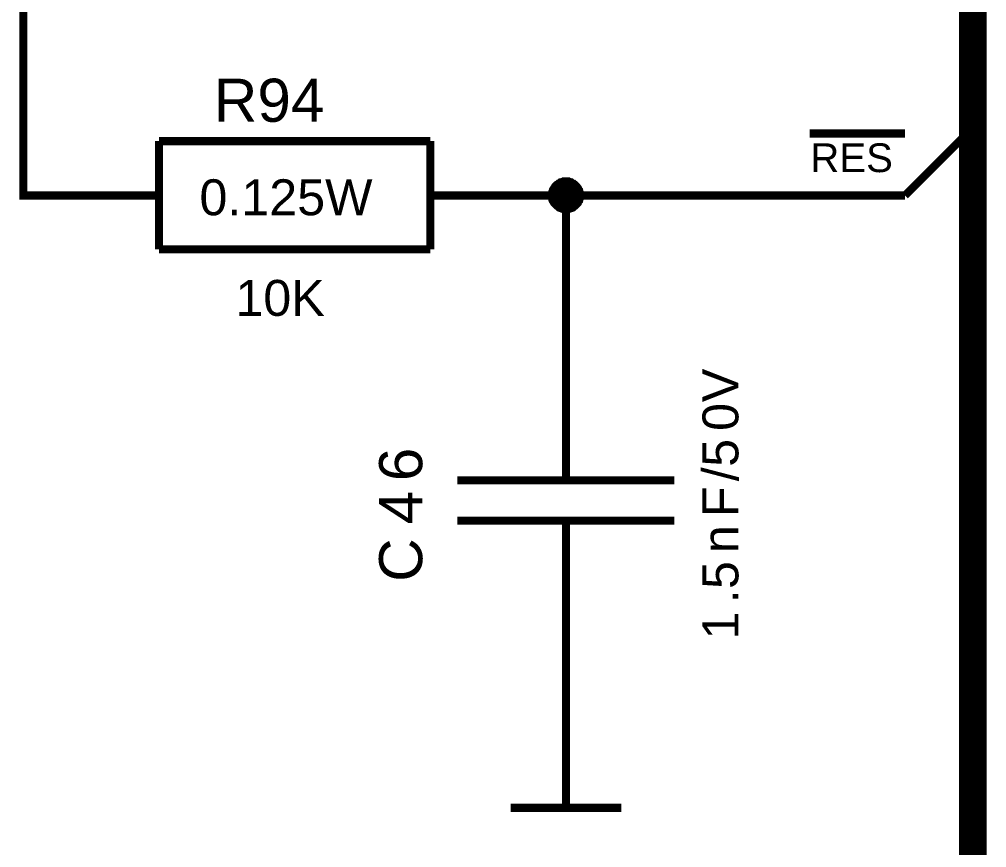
# Model space of a CAD drawing. Header units: millimetres. Extents: x -2024 to 917, y -725 to 13.
# Drawn here: x 564.38 to 600.03, y -402.84 to -372.31 of the extents above; entities that cross this region are included whole.
import ezdxf

# ---------------------------------------------------------------- set-up
doc = ezdxf.new("R2010")
doc.units = ezdxf.units.MM
doc.layers.add('Sheet', color=255, linetype='Continuous')
doc.styles.get("Standard").update_dxf_attribs({"font": 'arial.ttf'})

msp = doc.modelspace()

# ---------------------------------------------------------------- linework, layer by layer
at = {"layer": 'Sheet'}
for points, const_width in [([(599.52, -248.796), (599.52, -443.793)], 1.016), ([(564.531, -346.294), (564.531, -378.799), (567.03, -378.799)], 0.3), ([(594.72, -376.514), (593.512, -376.514)], 0.3), ([(595.929, -376.514), (594.72, -376.514)], 0.3), ([(597.021, -376.514), (595.929, -376.514)], 0.3), ([(597.021, -378.799), (599.52, -376.299)], 0.3), ([(569.53, -376.796), (569.53, -380.786)], 0.3), ([(569.53, -376.796), (579.526, -376.796)], 0.3), ([(579.526, -376.796), (579.526, -380.786)], 0.3), ([(584.012, -378.799), (584.012, -378.766), (584.012, -378.75), (584.012, -378.717), (584.028, -378.7), (584.028, -378.667), (584.028, -378.65), (584.045, -378.617), (584.045, -378.601), (584.061, -378.584), (584.078, -378.551), (584.095, -378.534), (584.095, -378.518), (584.111, -378.501), (584.128, -378.468), (584.144, -378.452), (584.161, -378.435), (584.177, -378.418), (584.194, -378.402), (584.227, -378.385), (584.243, -378.369), (584.26, -378.369), (584.277, -378.352), (584.31, -378.336), (584.326, -378.319), (584.343, -378.319), (584.376, -378.303), (584.392, -378.303), (584.426, -378.303), (584.442, -378.286), (584.475, -378.286), (584.492, -378.286), (584.525, -378.286)], 0.3), ([(584.012, -378.799), (584.012, -378.766), (584.012, -378.75), (584.012, -378.717), (584.028, -378.7), (584.028, -378.667), (584.028, -378.65), (584.045, -378.617), (584.045, -378.601), (584.061, -378.584), (584.078, -378.551), (584.095, -378.534), (584.095, -378.518), (584.111, -378.501), (584.128, -378.468), (584.144, -378.452), (584.161, -378.435), (584.177, -378.418), (584.194, -378.402), (584.227, -378.385), (584.243, -378.369), (584.26, -378.369), (584.277, -378.352), (584.31, -378.336), (584.326, -378.319), (584.343, -378.319), (584.376, -378.303), (584.392, -378.303), (584.426, -378.303), (584.442, -378.286), (584.475, -378.286), (584.492, -378.286), (584.525, -378.286)], 0.3), ([(584.012, -378.799), (584.012, -378.766), (584.012, -378.75), (584.012, -378.717), (584.028, -378.7), (584.028, -378.667), (584.028, -378.65), (584.045, -378.617), (584.045, -378.601), (584.061, -378.584), (584.078, -378.551), (584.095, -378.534), (584.095, -378.518), (584.111, -378.501), (584.128, -378.468), (584.144, -378.452), (584.161, -378.435), (584.177, -378.418), (584.194, -378.402), (584.227, -378.385), (584.243, -378.369), (584.26, -378.369), (584.277, -378.352), (584.31, -378.336), (584.326, -378.319), (584.343, -378.319), (584.376, -378.303), (584.392, -378.303), (584.426, -378.303), (584.442, -378.286), (584.475, -378.286), (584.492, -378.286), (584.525, -378.286)], 0.3), ([(584.012, -378.799), (584.012, -378.766), (584.012, -378.75), (584.012, -378.717), (584.028, -378.7), (584.028, -378.667), (584.028, -378.65), (584.045, -378.617), (584.045, -378.601), (584.061, -378.584), (584.078, -378.551), (584.095, -378.534), (584.095, -378.518), (584.111, -378.501), (584.128, -378.468), (584.144, -378.452), (584.161, -378.435), (584.177, -378.418), (584.194, -378.402), (584.227, -378.385), (584.243, -378.369), (584.26, -378.369), (584.277, -378.352), (584.31, -378.336), (584.326, -378.319), (584.343, -378.319), (584.376, -378.303), (584.392, -378.303), (584.426, -378.303), (584.442, -378.286), (584.475, -378.286), (584.492, -378.286), (584.525, -378.286)], 0.3), ([(584.525, -378.286), (584.525, -378.286)], 0.3), ([(584.525, -378.286), (584.558, -378.286), (584.575, -378.286), (584.608, -378.286), (584.624, -378.303), (584.657, -378.303), (584.674, -378.303), (584.707, -378.319), (584.723, -378.319), (584.74, -378.336), (584.773, -378.352), (584.79, -378.369), (584.806, -378.369), (584.823, -378.385), (584.856, -378.402), (584.872, -378.418), (584.889, -378.435), (584.906, -378.452), (584.922, -378.468), (584.939, -378.501), (584.955, -378.518), (584.955, -378.534), (584.972, -378.551), (584.988, -378.584), (585.005, -378.601), (585.005, -378.617), (585.021, -378.65), (585.021, -378.667), (585.021, -378.7), (585.038, -378.717), (585.038, -378.75), (585.038, -378.766), (585.038, -378.799)], 0.3), ([(584.525, -378.286), (584.525, -378.286)], 0.3), ([(584.525, -378.286), (584.558, -378.286), (584.575, -378.286), (584.608, -378.286), (584.624, -378.303), (584.657, -378.303), (584.674, -378.303), (584.707, -378.319), (584.723, -378.319), (584.74, -378.336), (584.773, -378.352), (584.79, -378.369), (584.806, -378.369), (584.823, -378.385), (584.856, -378.402), (584.872, -378.418), (584.889, -378.435), (584.906, -378.452), (584.922, -378.468), (584.939, -378.501), (584.955, -378.518), (584.955, -378.534), (584.972, -378.551), (584.988, -378.584), (585.005, -378.601), (585.005, -378.617), (585.021, -378.65), (585.021, -378.667), (585.021, -378.7), (585.038, -378.717), (585.038, -378.75), (585.038, -378.766), (585.038, -378.799)], 0.3), ([(584.525, -378.286), (584.525, -378.286)], 0.3), ([(584.525, -378.286), (584.558, -378.286), (584.575, -378.286), (584.608, -378.286), (584.624, -378.303), (584.657, -378.303), (584.674, -378.303), (584.707, -378.319), (584.723, -378.319), (584.74, -378.336), (584.773, -378.352), (584.79, -378.369), (584.806, -378.369), (584.823, -378.385), (584.856, -378.402), (584.872, -378.418), (584.889, -378.435), (584.906, -378.452), (584.922, -378.468), (584.939, -378.501), (584.955, -378.518), (584.955, -378.534), (584.972, -378.551), (584.988, -378.584), (585.005, -378.601), (585.005, -378.617), (585.021, -378.65), (585.021, -378.667), (585.021, -378.7), (585.038, -378.717), (585.038, -378.75), (585.038, -378.766), (585.038, -378.799)], 0.3), ([(584.525, -378.286), (584.525, -378.286)], 0.3), ([(584.525, -378.286), (584.558, -378.286), (584.575, -378.286), (584.608, -378.286), (584.624, -378.303), (584.657, -378.303), (584.674, -378.303), (584.707, -378.319), (584.723, -378.319), (584.74, -378.336), (584.773, -378.352), (584.79, -378.369), (584.806, -378.369), (584.823, -378.385), (584.856, -378.402), (584.872, -378.418), (584.889, -378.435), (584.906, -378.452), (584.922, -378.468), (584.939, -378.501), (584.955, -378.518), (584.955, -378.534), (584.972, -378.551), (584.988, -378.584), (585.005, -378.601), (585.005, -378.617), (585.021, -378.65), (585.021, -378.667), (585.021, -378.7), (585.038, -378.717), (585.038, -378.75), (585.038, -378.766), (585.038, -378.799)], 0.3), ([(584.012, -378.799), (584.012, -378.766), (584.012, -378.75), (584.012, -378.717), (584.028, -378.7), (584.028, -378.667), (584.028, -378.65), (584.045, -378.617), (584.045, -378.601), (584.061, -378.584), (584.078, -378.551), (584.095, -378.534), (584.095, -378.518), (584.111, -378.501), (584.128, -378.468), (584.144, -378.452), (584.161, -378.435), (584.177, -378.418), (584.194, -378.402), (584.227, -378.385), (584.243, -378.369), (584.26, -378.369), (584.277, -378.352), (584.31, -378.336), (584.326, -378.319), (584.343, -378.319), (584.376, -378.303), (584.392, -378.303), (584.426, -378.303), (584.442, -378.286), (584.475, -378.286), (584.492, -378.286), (584.525, -378.286)], 0.0991), ([(584.012, -378.799), (584.012, -378.766), (584.012, -378.75), (584.012, -378.717), (584.028, -378.7), (584.028, -378.667), (584.028, -378.65), (584.045, -378.617), (584.045, -378.601), (584.061, -378.584), (584.078, -378.551), (584.095, -378.534), (584.095, -378.518), (584.111, -378.501), (584.128, -378.468), (584.144, -378.452), (584.161, -378.435), (584.177, -378.418), (584.194, -378.402), (584.227, -378.385), (584.243, -378.369), (584.26, -378.369), (584.277, -378.352), (584.31, -378.336), (584.326, -378.319), (584.343, -378.319), (584.376, -378.303), (584.392, -378.303), (584.426, -378.303), (584.442, -378.286), (584.475, -378.286), (584.492, -378.286), (584.525, -378.286)], 0.0991), ([(584.012, -378.799), (584.012, -378.766), (584.012, -378.75), (584.012, -378.717), (584.028, -378.7), (584.028, -378.667), (584.028, -378.65), (584.045, -378.617), (584.045, -378.601), (584.061, -378.584), (584.078, -378.551), (584.095, -378.534), (584.095, -378.518), (584.111, -378.501), (584.128, -378.468), (584.144, -378.452), (584.161, -378.435), (584.177, -378.418), (584.194, -378.402), (584.227, -378.385), (584.243, -378.369), (584.26, -378.369), (584.277, -378.352), (584.31, -378.336), (584.326, -378.319), (584.343, -378.319), (584.376, -378.303), (584.392, -378.303), (584.426, -378.303), (584.442, -378.286), (584.475, -378.286), (584.492, -378.286), (584.525, -378.286)], 0.0991), ([(584.012, -378.799), (584.012, -378.766), (584.012, -378.75), (584.012, -378.717), (584.028, -378.7), (584.028, -378.667), (584.028, -378.65), (584.045, -378.617), (584.045, -378.601), (584.061, -378.584), (584.078, -378.551), (584.095, -378.534), (584.095, -378.518), (584.111, -378.501), (584.128, -378.468), (584.144, -378.452), (584.161, -378.435), (584.177, -378.418), (584.194, -378.402), (584.227, -378.385), (584.243, -378.369), (584.26, -378.369), (584.277, -378.352), (584.31, -378.336), (584.326, -378.319), (584.343, -378.319), (584.376, -378.303), (584.392, -378.303), (584.426, -378.303), (584.442, -378.286), (584.475, -378.286), (584.492, -378.286), (584.525, -378.286)], 0.0991), ([(584.525, -378.286), (584.525, -378.286)], 0.0991), ([(584.525, -378.286), (584.558, -378.286), (584.575, -378.286), (584.608, -378.286), (584.624, -378.303), (584.657, -378.303), (584.674, -378.303), (584.707, -378.319), (584.723, -378.319), (584.74, -378.336), (584.773, -378.352), (584.79, -378.369), (584.806, -378.369), (584.823, -378.385), (584.856, -378.402), (584.872, -378.418), (584.889, -378.435), (584.906, -378.452), (584.922, -378.468), (584.939, -378.501), (584.955, -378.518), (584.955, -378.534), (584.972, -378.551), (584.988, -378.584), (585.005, -378.601), (585.005, -378.617), (585.021, -378.65), (585.021, -378.667), (585.021, -378.7), (585.038, -378.717), (585.038, -378.75), (585.038, -378.766), (585.038, -378.799)], 0.0991), ([(584.525, -378.286), (584.525, -378.286)], 0.0991), ([(584.525, -378.286), (584.558, -378.286), (584.575, -378.286), (584.608, -378.286), (584.624, -378.303), (584.657, -378.303), (584.674, -378.303), (584.707, -378.319), (584.723, -378.319), (584.74, -378.336), (584.773, -378.352), (584.79, -378.369), (584.806, -378.369), (584.823, -378.385), (584.856, -378.402), (584.872, -378.418), (584.889, -378.435), (584.906, -378.452), (584.922, -378.468), (584.939, -378.501), (584.955, -378.518), (584.955, -378.534), (584.972, -378.551), (584.988, -378.584), (585.005, -378.601), (585.005, -378.617), (585.021, -378.65), (585.021, -378.667), (585.021, -378.7), (585.038, -378.717), (585.038, -378.75), (585.038, -378.766), (585.038, -378.799)], 0.0991), ([(584.525, -378.286), (584.525, -378.286)], 0.0991), ([(584.525, -378.286), (584.558, -378.286), (584.575, -378.286), (584.608, -378.286), (584.624, -378.303), (584.657, -378.303), (584.674, -378.303), (584.707, -378.319), (584.723, -378.319), (584.74, -378.336), (584.773, -378.352), (584.79, -378.369), (584.806, -378.369), (584.823, -378.385), (584.856, -378.402), (584.872, -378.418), (584.889, -378.435), (584.906, -378.452), (584.922, -378.468), (584.939, -378.501), (584.955, -378.518), (584.955, -378.534), (584.972, -378.551), (584.988, -378.584), (585.005, -378.601), (585.005, -378.617), (585.021, -378.65), (585.021, -378.667), (585.021, -378.7), (585.038, -378.717), (585.038, -378.75), (585.038, -378.766), (585.038, -378.799)], 0.0991), ([(584.525, -378.286), (584.525, -378.286)], 0.0991), ([(584.525, -378.286), (584.558, -378.286), (584.575, -378.286), (584.608, -378.286), (584.624, -378.303), (584.657, -378.303), (584.674, -378.303), (584.707, -378.319), (584.723, -378.319), (584.74, -378.336), (584.773, -378.352), (584.79, -378.369), (584.806, -378.369), (584.823, -378.385), (584.856, -378.402), (584.872, -378.418), (584.889, -378.435), (584.906, -378.452), (584.922, -378.468), (584.939, -378.501), (584.955, -378.518), (584.955, -378.534), (584.972, -378.551), (584.988, -378.584), (585.005, -378.601), (585.005, -378.617), (585.021, -378.65), (585.021, -378.667), (585.021, -378.7), (585.038, -378.717), (585.038, -378.75), (585.038, -378.766), (585.038, -378.799)], 0.0991), ([(569.53, -378.799), (567.03, -378.799)], 0.3), ([(579.526, -378.799), (582.026, -378.799)], 0.3), ([(582.026, -378.799), (584.525, -378.799), (597.021, -378.799)], 0.3), ([(584.525, -379.296), (584.492, -379.296), (584.475, -379.296), (584.442, -379.296), (584.426, -379.28), (584.392, -379.28), (584.376, -379.28), (584.343, -379.263), (584.326, -379.263), (584.31, -379.246), (584.277, -379.23), (584.26, -379.23), (584.243, -379.213), (584.227, -379.197), (584.194, -379.18), (584.177, -379.164), (584.161, -379.147), (584.144, -379.13), (584.128, -379.114), (584.111, -379.097), (584.095, -379.081), (584.095, -379.064), (584.078, -379.031), (584.061, -379.015), (584.045, -378.998), (584.045, -378.965), (584.028, -378.948), (584.028, -378.932), (584.028, -378.899), (584.012, -378.882), (584.012, -378.849), (584.012, -378.832), (584.012, -378.799)], 0.3), ([(584.012, -378.799), (584.012, -378.799)], 0.3), ([(584.525, -379.296), (584.492, -379.296), (584.475, -379.296), (584.442, -379.296), (584.426, -379.28), (584.392, -379.28), (584.376, -379.28), (584.343, -379.263), (584.326, -379.263), (584.31, -379.246), (584.277, -379.23), (584.26, -379.23), (584.243, -379.213), (584.227, -379.197), (584.194, -379.18), (584.177, -379.164), (584.161, -379.147), (584.144, -379.13), (584.128, -379.114), (584.111, -379.097), (584.095, -379.081), (584.095, -379.064), (584.078, -379.031), (584.061, -379.015), (584.045, -378.998), (584.045, -378.965), (584.028, -378.948), (584.028, -378.932), (584.028, -378.899), (584.012, -378.882), (584.012, -378.849), (584.012, -378.832), (584.012, -378.799)], 0.3), ([(584.012, -378.799), (584.012, -378.799)], 0.3), ([(584.525, -379.296), (584.492, -379.296), (584.475, -379.296), (584.442, -379.296), (584.426, -379.28), (584.392, -379.28), (584.376, -379.28), (584.343, -379.263), (584.326, -379.263), (584.31, -379.246), (584.277, -379.23), (584.26, -379.23), (584.243, -379.213), (584.227, -379.197), (584.194, -379.18), (584.177, -379.164), (584.161, -379.147), (584.144, -379.13), (584.128, -379.114), (584.111, -379.097), (584.095, -379.081), (584.095, -379.064), (584.078, -379.031), (584.061, -379.015), (584.045, -378.998), (584.045, -378.965), (584.028, -378.948), (584.028, -378.932), (584.028, -378.899), (584.012, -378.882), (584.012, -378.849), (584.012, -378.832), (584.012, -378.799)], 0.3), ([(584.012, -378.799), (584.012, -378.799)], 0.3), ([(584.525, -379.296), (584.492, -379.296), (584.475, -379.296), (584.442, -379.296), (584.426, -379.28), (584.392, -379.28), (584.376, -379.28), (584.343, -379.263), (584.326, -379.263), (584.31, -379.246), (584.277, -379.23), (584.26, -379.23), (584.243, -379.213), (584.227, -379.197), (584.194, -379.18), (584.177, -379.164), (584.161, -379.147), (584.144, -379.13), (584.128, -379.114), (584.111, -379.097), (584.095, -379.081), (584.095, -379.064), (584.078, -379.031), (584.061, -379.015), (584.045, -378.998), (584.045, -378.965), (584.028, -378.948), (584.028, -378.932), (584.028, -378.899), (584.012, -378.882), (584.012, -378.849), (584.012, -378.832), (584.012, -378.799)], 0.3), ([(584.012, -378.799), (584.012, -378.799)], 0.3), ([(584.525, -379.296), (584.492, -379.296), (584.475, -379.296), (584.442, -379.296), (584.426, -379.28), (584.392, -379.28), (584.376, -379.28), (584.343, -379.263), (584.326, -379.263), (584.31, -379.246), (584.277, -379.23), (584.26, -379.23), (584.243, -379.213), (584.227, -379.197), (584.194, -379.18), (584.177, -379.164), (584.161, -379.147), (584.144, -379.13), (584.128, -379.114), (584.111, -379.097), (584.095, -379.081), (584.095, -379.064), (584.078, -379.031), (584.061, -379.015), (584.045, -378.998), (584.045, -378.965), (584.028, -378.948), (584.028, -378.932), (584.028, -378.899), (584.012, -378.882), (584.012, -378.849), (584.012, -378.832), (584.012, -378.799)], 0.0991), ([(584.012, -378.799), (584.012, -378.799)], 0.0991), ([(584.525, -379.296), (584.492, -379.296), (584.475, -379.296), (584.442, -379.296), (584.426, -379.28), (584.392, -379.28), (584.376, -379.28), (584.343, -379.263), (584.326, -379.263), (584.31, -379.246), (584.277, -379.23), (584.26, -379.23), (584.243, -379.213), (584.227, -379.197), (584.194, -379.18), (584.177, -379.164), (584.161, -379.147), (584.144, -379.13), (584.128, -379.114), (584.111, -379.097), (584.095, -379.081), (584.095, -379.064), (584.078, -379.031), (584.061, -379.015), (584.045, -378.998), (584.045, -378.965), (584.028, -378.948), (584.028, -378.932), (584.028, -378.899), (584.012, -378.882), (584.012, -378.849), (584.012, -378.832), (584.012, -378.799)], 0.0991), ([(584.012, -378.799), (584.012, -378.799)], 0.0991), ([(584.525, -379.296), (584.492, -379.296), (584.475, -379.296), (584.442, -379.296), (584.426, -379.28), (584.392, -379.28), (584.376, -379.28), (584.343, -379.263), (584.326, -379.263), (584.31, -379.246), (584.277, -379.23), (584.26, -379.23), (584.243, -379.213), (584.227, -379.197), (584.194, -379.18), (584.177, -379.164), (584.161, -379.147), (584.144, -379.13), (584.128, -379.114), (584.111, -379.097), (584.095, -379.081), (584.095, -379.064), (584.078, -379.031), (584.061, -379.015), (584.045, -378.998), (584.045, -378.965), (584.028, -378.948), (584.028, -378.932), (584.028, -378.899), (584.012, -378.882), (584.012, -378.849), (584.012, -378.832), (584.012, -378.799)], 0.0991), ([(584.012, -378.799), (584.012, -378.799)], 0.0991), ([(584.525, -379.296), (584.492, -379.296), (584.475, -379.296), (584.442, -379.296), (584.426, -379.28), (584.392, -379.28), (584.376, -379.28), (584.343, -379.263), (584.326, -379.263), (584.31, -379.246), (584.277, -379.23), (584.26, -379.23), (584.243, -379.213), (584.227, -379.197), (584.194, -379.18), (584.177, -379.164), (584.161, -379.147), (584.144, -379.13), (584.128, -379.114), (584.111, -379.097), (584.095, -379.081), (584.095, -379.064), (584.078, -379.031), (584.061, -379.015), (584.045, -378.998), (584.045, -378.965), (584.028, -378.948), (584.028, -378.932), (584.028, -378.899), (584.012, -378.882), (584.012, -378.849), (584.012, -378.832), (584.012, -378.799)], 0.0991), ([(584.012, -378.799), (584.012, -378.799)], 0.0991), ([(585.038, -378.799), (585.038, -378.832), (585.038, -378.849), (585.038, -378.882), (585.021, -378.899), (585.021, -378.932), (585.021, -378.948), (585.005, -378.965), (585.005, -378.998), (584.988, -379.015), (584.972, -379.031), (584.955, -379.064), (584.955, -379.081), (584.939, -379.097), (584.922, -379.114), (584.906, -379.13), (584.889, -379.147), (584.872, -379.164), (584.856, -379.18), (584.823, -379.197), (584.806, -379.213), (584.79, -379.23), (584.773, -379.23), (584.74, -379.246), (584.723, -379.263), (584.707, -379.263), (584.674, -379.28), (584.657, -379.28), (584.624, -379.28), (584.608, -379.296), (584.575, -379.296), (584.558, -379.296), (584.525, -379.296)], 0.3), ([(584.525, -386.3), (584.525, -378.799)], 0.3), ([(585.038, -378.799), (585.038, -378.832), (585.038, -378.849), (585.038, -378.882), (585.021, -378.899), (585.021, -378.932), (585.021, -378.948), (585.005, -378.965), (585.005, -378.998), (584.988, -379.015), (584.972, -379.031), (584.955, -379.064), (584.955, -379.081), (584.939, -379.097), (584.922, -379.114), (584.906, -379.13), (584.889, -379.147), (584.872, -379.164), (584.856, -379.18), (584.823, -379.197), (584.806, -379.213), (584.79, -379.23), (584.773, -379.23), (584.74, -379.246), (584.723, -379.263), (584.707, -379.263), (584.674, -379.28), (584.657, -379.28), (584.624, -379.28), (584.608, -379.296), (584.575, -379.296), (584.558, -379.296), (584.525, -379.296)], 0.3), ([(585.038, -378.799), (585.038, -378.832), (585.038, -378.849), (585.038, -378.882), (585.021, -378.899), (585.021, -378.932), (585.021, -378.948), (585.005, -378.965), (585.005, -378.998), (584.988, -379.015), (584.972, -379.031), (584.955, -379.064), (584.955, -379.081), (584.939, -379.097), (584.922, -379.114), (584.906, -379.13), (584.889, -379.147), (584.872, -379.164), (584.856, -379.18), (584.823, -379.197), (584.806, -379.213), (584.79, -379.23), (584.773, -379.23), (584.74, -379.246), (584.723, -379.263), (584.707, -379.263), (584.674, -379.28), (584.657, -379.28), (584.624, -379.28), (584.608, -379.296), (584.575, -379.296), (584.558, -379.296), (584.525, -379.296)], 0.3), ([(585.038, -378.799), (585.038, -378.832), (585.038, -378.849), (585.038, -378.882), (585.021, -378.899), (585.021, -378.932), (585.021, -378.948), (585.005, -378.965), (585.005, -378.998), (584.988, -379.015), (584.972, -379.031), (584.955, -379.064), (584.955, -379.081), (584.939, -379.097), (584.922, -379.114), (584.906, -379.13), (584.889, -379.147), (584.872, -379.164), (584.856, -379.18), (584.823, -379.197), (584.806, -379.213), (584.79, -379.23), (584.773, -379.23), (584.74, -379.246), (584.723, -379.263), (584.707, -379.263), (584.674, -379.28), (584.657, -379.28), (584.624, -379.28), (584.608, -379.296), (584.575, -379.296), (584.558, -379.296), (584.525, -379.296)], 0.3), ([(585.038, -378.799), (585.038, -378.832), (585.038, -378.849), (585.038, -378.882), (585.021, -378.899), (585.021, -378.932), (585.021, -378.948), (585.005, -378.965), (585.005, -378.998), (584.988, -379.015), (584.972, -379.031), (584.955, -379.064), (584.955, -379.081), (584.939, -379.097), (584.922, -379.114), (584.906, -379.13), (584.889, -379.147), (584.872, -379.164), (584.856, -379.18), (584.823, -379.197), (584.806, -379.213), (584.79, -379.23), (584.773, -379.23), (584.74, -379.246), (584.723, -379.263), (584.707, -379.263), (584.674, -379.28), (584.657, -379.28), (584.624, -379.28), (584.608, -379.296), (584.575, -379.296), (584.558, -379.296), (584.525, -379.296)], 0.0991), ([(585.038, -378.799), (585.038, -378.832), (585.038, -378.849), (585.038, -378.882), (585.021, -378.899), (585.021, -378.932), (585.021, -378.948), (585.005, -378.965), (585.005, -378.998), (584.988, -379.015), (584.972, -379.031), (584.955, -379.064), (584.955, -379.081), (584.939, -379.097), (584.922, -379.114), (584.906, -379.13), (584.889, -379.147), (584.872, -379.164), (584.856, -379.18), (584.823, -379.197), (584.806, -379.213), (584.79, -379.23), (584.773, -379.23), (584.74, -379.246), (584.723, -379.263), (584.707, -379.263), (584.674, -379.28), (584.657, -379.28), (584.624, -379.28), (584.608, -379.296), (584.575, -379.296), (584.558, -379.296), (584.525, -379.296)], 0.0991), ([(585.038, -378.799), (585.038, -378.832), (585.038, -378.849), (585.038, -378.882), (585.021, -378.899), (585.021, -378.932), (585.021, -378.948), (585.005, -378.965), (585.005, -378.998), (584.988, -379.015), (584.972, -379.031), (584.955, -379.064), (584.955, -379.081), (584.939, -379.097), (584.922, -379.114), (584.906, -379.13), (584.889, -379.147), (584.872, -379.164), (584.856, -379.18), (584.823, -379.197), (584.806, -379.213), (584.79, -379.23), (584.773, -379.23), (584.74, -379.246), (584.723, -379.263), (584.707, -379.263), (584.674, -379.28), (584.657, -379.28), (584.624, -379.28), (584.608, -379.296), (584.575, -379.296), (584.558, -379.296), (584.525, -379.296)], 0.0991), ([(585.038, -378.799), (585.038, -378.832), (585.038, -378.849), (585.038, -378.882), (585.021, -378.899), (585.021, -378.932), (585.021, -378.948), (585.005, -378.965), (585.005, -378.998), (584.988, -379.015), (584.972, -379.031), (584.955, -379.064), (584.955, -379.081), (584.939, -379.097), (584.922, -379.114), (584.906, -379.13), (584.889, -379.147), (584.872, -379.164), (584.856, -379.18), (584.823, -379.197), (584.806, -379.213), (584.79, -379.23), (584.773, -379.23), (584.74, -379.246), (584.723, -379.263), (584.707, -379.263), (584.674, -379.28), (584.657, -379.28), (584.624, -379.28), (584.608, -379.296), (584.575, -379.296), (584.558, -379.296), (584.525, -379.296)], 0.0991), ([(585.038, -378.799), (585.038, -378.799), (585.038, -378.799), (585.038, -378.799), (585.038, -378.799), (585.038, -378.799), (585.038, -378.799), (585.038, -378.799), (585.038, -378.799), (585.038, -378.799), (585.038, -378.799), (585.038, -378.799), (585.038, -378.799), (585.038, -378.799), (585.038, -378.799), (585.038, -378.799), (585.038, -378.799), (585.038, -378.799), (585.038, -378.799), (585.038, -378.799), (585.038, -378.799), (585.038, -378.799), (585.038, -378.799), (585.038, -378.799), (585.038, -378.799), (585.038, -378.799), (585.038, -378.799), (585.038, -378.799), (585.038, -378.799), (585.038, -378.799), (585.038, -378.799), (585.038, -378.799), (585.038, -378.799)], 0.3), ([(585.038, -378.799), (585.038, -378.799)], 0.3), ([(585.038, -378.799), (585.038, -378.799), (585.038, -378.799), (585.038, -378.799), (585.038, -378.799), (585.038, -378.799), (585.038, -378.799), (585.038, -378.799), (585.038, -378.799), (585.038, -378.799), (585.038, -378.799), (585.038, -378.799), (585.038, -378.799), (585.038, -378.799), (585.038, -378.799), (585.038, -378.799), (585.038, -378.799), (585.038, -378.799), (585.038, -378.799), (585.038, -378.799), (585.038, -378.799), (585.038, -378.799), (585.038, -378.799), (585.038, -378.799), (585.038, -378.799), (585.038, -378.799), (585.038, -378.799), (585.038, -378.799), (585.038, -378.799), (585.038, -378.799), (585.038, -378.799), (585.038, -378.799), (585.038, -378.799)], 0.3), ([(585.038, -378.799), (585.038, -378.799)], 0.3), ([(585.038, -378.799), (585.038, -378.799), (585.038, -378.799), (585.038, -378.799), (585.038, -378.799), (585.038, -378.799), (585.038, -378.799), (585.038, -378.799), (585.038, -378.799), (585.038, -378.799), (585.038, -378.799), (585.038, -378.799), (585.038, -378.799), (585.038, -378.799), (585.038, -378.799), (585.038, -378.799), (585.038, -378.799), (585.038, -378.799), (585.038, -378.799), (585.038, -378.799), (585.038, -378.799), (585.038, -378.799), (585.038, -378.799), (585.038, -378.799), (585.038, -378.799), (585.038, -378.799), (585.038, -378.799), (585.038, -378.799), (585.038, -378.799), (585.038, -378.799), (585.038, -378.799), (585.038, -378.799), (585.038, -378.799)], 0.3), ([(585.038, -378.799), (585.038, -378.799)], 0.3), ([(585.038, -378.799), (585.038, -378.799), (585.038, -378.799), (585.038, -378.799), (585.038, -378.799), (585.038, -378.799), (585.038, -378.799), (585.038, -378.799), (585.038, -378.799), (585.038, -378.799), (585.038, -378.799), (585.038, -378.799), (585.038, -378.799), (585.038, -378.799), (585.038, -378.799), (585.038, -378.799), (585.038, -378.799), (585.038, -378.799), (585.038, -378.799), (585.038, -378.799), (585.038, -378.799), (585.038, -378.799), (585.038, -378.799), (585.038, -378.799), (585.038, -378.799), (585.038, -378.799), (585.038, -378.799), (585.038, -378.799), (585.038, -378.799), (585.038, -378.799), (585.038, -378.799), (585.038, -378.799), (585.038, -378.799)], 0.3), ([(585.038, -378.799), (585.038, -378.799)], 0.3), ([(585.038, -378.799), (585.038, -378.799), (585.038, -378.799), (585.038, -378.799), (585.038, -378.799), (585.038, -378.799), (585.038, -378.799), (585.038, -378.799), (585.038, -378.799), (585.038, -378.799), (585.038, -378.799), (585.038, -378.799), (585.038, -378.799), (585.038, -378.799), (585.038, -378.799), (585.038, -378.799), (585.038, -378.799), (585.038, -378.799), (585.038, -378.799), (585.038, -378.799), (585.038, -378.799), (585.038, -378.799), (585.038, -378.799), (585.038, -378.799), (585.038, -378.799), (585.038, -378.799), (585.038, -378.799), (585.038, -378.799), (585.038, -378.799), (585.038, -378.799), (585.038, -378.799), (585.038, -378.799), (585.038, -378.799)], 0.0991), ([(585.038, -378.799), (585.038, -378.799)], 0.0991), ([(585.038, -378.799), (585.038, -378.799), (585.038, -378.799), (585.038, -378.799), (585.038, -378.799), (585.038, -378.799), (585.038, -378.799), (585.038, -378.799), (585.038, -378.799), (585.038, -378.799), (585.038, -378.799), (585.038, -378.799), (585.038, -378.799), (585.038, -378.799), (585.038, -378.799), (585.038, -378.799), (585.038, -378.799), (585.038, -378.799), (585.038, -378.799), (585.038, -378.799), (585.038, -378.799), (585.038, -378.799), (585.038, -378.799), (585.038, -378.799), (585.038, -378.799), (585.038, -378.799), (585.038, -378.799), (585.038, -378.799), (585.038, -378.799), (585.038, -378.799), (585.038, -378.799), (585.038, -378.799), (585.038, -378.799)], 0.0991), ([(585.038, -378.799), (585.038, -378.799)], 0.0991), ([(585.038, -378.799), (585.038, -378.799), (585.038, -378.799), (585.038, -378.799), (585.038, -378.799), (585.038, -378.799), (585.038, -378.799), (585.038, -378.799), (585.038, -378.799), (585.038, -378.799), (585.038, -378.799), (585.038, -378.799), (585.038, -378.799), (585.038, -378.799), (585.038, -378.799), (585.038, -378.799), (585.038, -378.799), (585.038, -378.799), (585.038, -378.799), (585.038, -378.799), (585.038, -378.799), (585.038, -378.799), (585.038, -378.799), (585.038, -378.799), (585.038, -378.799), (585.038, -378.799), (585.038, -378.799), (585.038, -378.799), (585.038, -378.799), (585.038, -378.799), (585.038, -378.799), (585.038, -378.799), (585.038, -378.799)], 0.0991), ([(585.038, -378.799), (585.038, -378.799)], 0.0991), ([(585.038, -378.799), (585.038, -378.799), (585.038, -378.799), (585.038, -378.799), (585.038, -378.799), (585.038, -378.799), (585.038, -378.799), (585.038, -378.799), (585.038, -378.799), (585.038, -378.799), (585.038, -378.799), (585.038, -378.799), (585.038, -378.799), (585.038, -378.799), (585.038, -378.799), (585.038, -378.799), (585.038, -378.799), (585.038, -378.799), (585.038, -378.799), (585.038, -378.799), (585.038, -378.799), (585.038, -378.799), (585.038, -378.799), (585.038, -378.799), (585.038, -378.799), (585.038, -378.799), (585.038, -378.799), (585.038, -378.799), (585.038, -378.799), (585.038, -378.799), (585.038, -378.799), (585.038, -378.799), (585.038, -378.799)], 0.0991), ([(585.038, -378.799), (585.038, -378.799)], 0.0991), ([(569.53, -380.786), (579.526, -380.786)], 0.3), ([(584.525, -389.298), (584.525, -386.3)], 0.3), ([(580.52, -389.298), (588.514, -389.298)], 0.3), ([(580.52, -390.788), (588.514, -390.788)], 0.3), ([(584.525, -390.788), (584.525, -393.802)], 0.3), ([(584.525, -393.802), (584.525, -396.285)], 0.3), ([(584.525, -396.285), (584.525, -401.369)], 0.3), ([(582.489, -401.369), (586.561, -401.369)], 0.3)]:
    msp.add_lwpolyline(points, dxfattribs=dict(at, const_width=const_width))
at = {"layer": 'Sheet', "const_width": 0.508}
msp.add_lwpolyline([(584.189, -378.786, 1), (584.697, -378.786, 1)], format="xyb", close=True, dxfattribs=at)

# ---------------------------------------------------------------- texts
at = {"layer": 'Sheet'}
for s, height, p in [('R94', 1.5897, (571.549, -376.084)), ('RES', 1.0598, (593.529, -377.938)), ('0.125W', 1.3247, (571.019, -379.528)), ('10K', 1.3247, (572.343, -383.237))]:
    msp.add_text(s, height=height, dxfattribs=at).set_placement(p)
for s, height, p in [('V', 1.325, (590.88, -386.416)), ('0', 1.325, (590.88, -387.476)), ('6', 1.59, (579.229, -389.331)), ('5', 1.325, (590.88, -388.801)), ('/', 1.325, (590.88, -389.331)), ('F', 1.325, (590.88, -390.655)), ('4', 1.59, (579.229, -390.92)), ('n', 1.325, (590.88, -391.98)), ('C', 1.59, (579.229, -393.04)), ('5', 1.325, (590.88, -393.305)), ('.', 1.325, (590.88, -393.835)), ('1', 1.325, (590.88, -395.159))]:
    msp.add_text(s, height=height, rotation=90, dxfattribs=at).set_placement(p)

doc.saveas('drawing.dxf')
